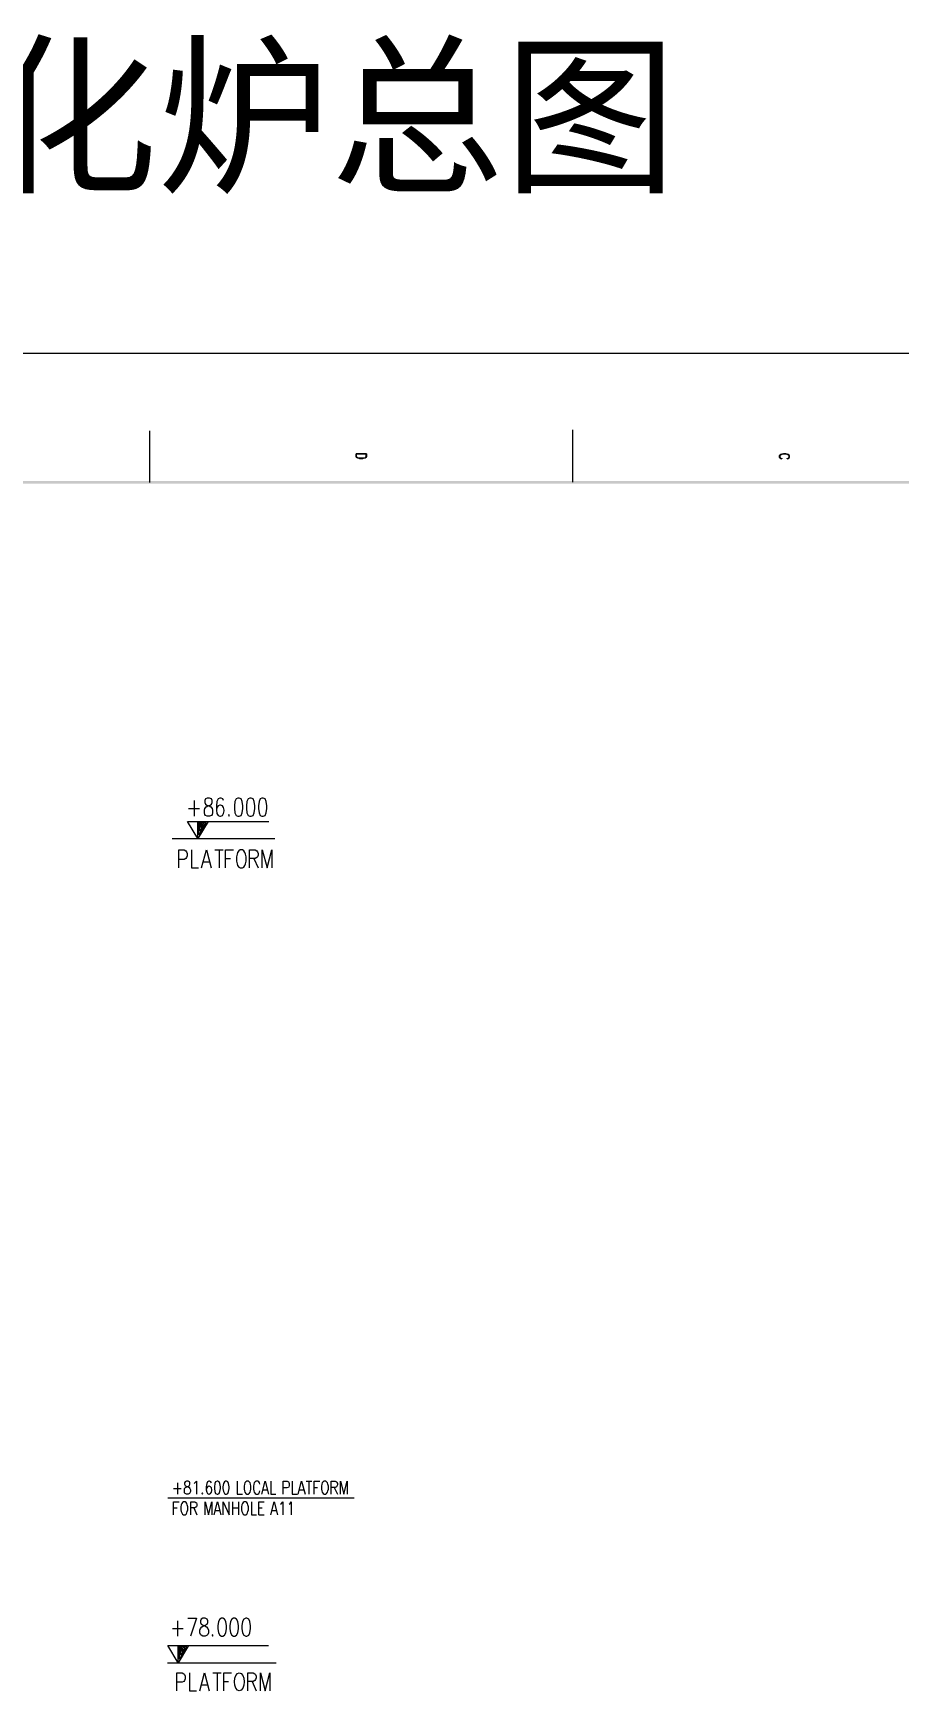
# Model space of a CAD drawing. Header units: millimetres. Extents: x 0 to 588, y 0 to 874.
# Drawn here: x 335.1 to 452.5, y 649.4 to 874.3 of the extents above; entities that cross this region are included whole.
import ezdxf

# ---------------------------------------------------------------- set-up
doc = ezdxf.new("R2010")
doc.units = ezdxf.units.MM
doc.layers.get('0').update_dxf_attribs({"lineweight": 18})
doc.layers.add('尺寸线层', color=3, linetype='Continuous', lineweight=18)
doc.styles.get("Standard").update_dxf_attribs({"font": 'txt.shx'})

msp = doc.modelspace()

# ---------------------------------------------------------------- hatches: boundary and pattern name
for points in [[(580.62, 813.16), (580.62, 813.5), (6.99, 813.16)], [(580.62, 813.5), (6.99, 813.16), (6.99, 813.5)]]:
    msp.add_hatch(color=0).paths.add_polyline_path(points, flags=0)

# ---------------------------------------------------------------- linework, layer by layer
at = {"color": 0, "lineweight": 0}
for points in [[(587.61, 830.79), (0, 830.79)], [(350.94, 813.33), (350.94, 820.31)], [(408.31, 813.35), (408.31, 820.44)], [(380.32, 817.18), (378.93, 817.18)], [(380.32, 817.18), (380.32, 816.86), (380.26, 816.72), (380.13, 816.63), (380.01, 816.59), (379.79, 816.52), (379.45, 816.52), (379.26, 816.59), (379.14, 816.63), (378.99, 816.72), (378.93, 816.86), (378.93, 817.18)], [(380.26, 817.14), (378.99, 817.14)], [(380.26, 817.14), (380.26, 816.86), (380.2, 816.72), (380.13, 816.67), (380.01, 816.63), (379.79, 816.59), (379.45, 816.59), (379.26, 816.63), (379.14, 816.67), (379.07, 816.72), (378.99, 816.86), (378.99, 817.14)], [(437.37, 816.5), (437.49, 816.57), (437.62, 816.65), (437.68, 816.76), (437.68, 816.93), (437.62, 817.03), (437.49, 817.12), (437.37, 817.16), (437.16, 817.22), (436.84, 817.22), (436.63, 817.16), (436.5, 817.12), (436.37, 817.03), (436.29, 816.93), (436.29, 816.76), (436.37, 816.65), (436.5, 816.57), (436.63, 816.5)], [(437.37, 816.5), (437.37, 816.57), (437.49, 816.61), (437.56, 816.65), (437.62, 816.76), (437.62, 816.93), (437.56, 817.03), (437.37, 817.12), (437.16, 817.16), (436.84, 817.16), (436.63, 817.12), (436.44, 817.03), (436.37, 816.93), (436.37, 816.76), (436.44, 816.65), (436.5, 816.61), (436.63, 816.57), (436.63, 816.5)], [(356.21, 769.09), (357.7, 769.09)], [(356.95, 770.15), (356.95, 768.05)], [(360.96, 770.15), (360.87, 770.38), (360.62, 770.49), (360.47, 770.49), (360.21, 770.38), (360.05, 770.02), (359.98, 769.45), (359.98, 768.86), (360.05, 768.39), (360.21, 768.16), (360.47, 768.05), (360.55, 768.05), (360.79, 768.16), (360.96, 768.39), (361.04, 768.75), (361.04, 768.86), (360.96, 769.22), (360.79, 769.45), (360.55, 769.56), (360.47, 769.56), (360.21, 769.45), (360.05, 769.22), (359.98, 768.86)], [(358.86, 767.33), (357.46, 765.01), (356.07, 767.33), (357.46, 767.33)], [(357.46, 767.33), (367.07, 767.33)], [(357.46, 765.01), (357.46, 767.29), (358.61, 767.19), (357.61, 765.51), (357.61, 767.19), (358.37, 767.06), (357.74, 766.02), (357.74, 767.06), (358.12, 766.91), (357.89, 766.51), (357.89, 766.91), (357.97, 766.85)], [(361.67, 768.29), (361.61, 768.16), (361.67, 768.05), (361.76, 768.16)], [(353.97, 765.01), (367.92, 765.01)], [(354.88, 761.03), (354.88, 763.46), (355.6, 763.46), (355.85, 763.35), (355.94, 763.23), (356.02, 762.99), (356.02, 762.66), (355.94, 762.42), (355.85, 762.3), (355.6, 762.19), (354.88, 762.19)], [(356.59, 763.46), (356.59, 761.03), (357.57, 761.03)], [(357.97, 761.03), (358.63, 763.46), (359.28, 761.03)], [(359.77, 763.46), (360.91, 763.46)], [(360.34, 763.46), (360.34, 761.03)], [(361.23, 761.03), (361.23, 763.46), (362.29, 763.46)], [(364.49, 761.03), (364.49, 763.46), (365.23, 763.46), (365.46, 763.35), (365.55, 763.23), (365.63, 762.99), (365.63, 762.76), (365.55, 762.53), (365.46, 762.42), (365.23, 762.3), (364.49, 762.3)], [(366.2, 761.03), (366.2, 763.46), (366.86, 761.03), (367.52, 763.46), (367.52, 761.03)], [(358.22, 761.83), (359.03, 761.83)], [(361.23, 762.3), (361.89, 762.3)], [(365.06, 762.3), (365.63, 761.03)], [(354.71, 677.59), (354.71, 676.08)], [(356.98, 677.5), (357.08, 677.59), (357.27, 677.84), (357.27, 676.08)], [(359.3, 677.59), (359.24, 677.76), (359.07, 677.84), (358.94, 677.84), (358.77, 677.76), (358.67, 677.5), (358.61, 677.08), (358.61, 676.68), (358.67, 676.34), (358.77, 676.17), (358.94, 676.08), (359.01, 676.08), (359.18, 676.17), (359.3, 676.34), (359.37, 676.59), (359.37, 676.68), (359.3, 676.91), (359.18, 677.08), (359.01, 677.16), (358.94, 677.16), (358.77, 677.08), (358.67, 676.91), (358.61, 676.68)], [(362.8, 677.84), (362.8, 676.08), (363.5, 676.08)], [(365.89, 677.42), (365.82, 677.59), (365.72, 677.76), (365.59, 677.84), (365.36, 677.84), (365.25, 677.76), (365.12, 677.59), (365.08, 677.42), (365.02, 677.16), (365.02, 676.76), (365.08, 676.51), (365.12, 676.34), (365.25, 676.17), (365.36, 676.08), (365.59, 676.08), (365.72, 676.17), (365.82, 676.34), (365.89, 676.51)], [(366.12, 676.08), (366.59, 677.84), (367.05, 676.08)], [(367.35, 677.84), (367.35, 676.08), (368.05, 676.08)], [(369.04, 676.08), (369.04, 677.84), (369.57, 677.84), (369.74, 677.76), (369.8, 677.67), (369.85, 677.5), (369.85, 677.25), (369.8, 677.08), (369.74, 676.99), (369.57, 676.91), (369.04, 676.91)], [(370.27, 677.84), (370.27, 676.08), (370.97, 676.08)], [(371.07, 676.08), (371.54, 677.84), (372, 676.08)], [(372.13, 677.84), (372.94, 677.84)], [(372.53, 677.84), (372.53, 676.08)], [(373.23, 676.08), (373.23, 677.84), (373.99, 677.84)], [(373.23, 676.99), (373.7, 676.99)], [(375.56, 676.08), (375.56, 677.84), (376.09, 677.84), (376.26, 677.76), (376.32, 677.67), (376.39, 677.5), (376.39, 677.33), (376.32, 677.16), (376.26, 677.08), (376.09, 676.99), (375.56, 676.99)], [(375.96, 676.99), (376.39, 676.08)], [(376.79, 676.08), (376.79, 677.84), (377.25, 676.08), (377.72, 677.84), (377.72, 676.08)], [(353.42, 675.56), (378.67, 675.56)], [(354.18, 676.85), (355.22, 676.85)], [(354.18, 673.29), (354.18, 675.05), (354.94, 675.05)], [(356.51, 673.29), (356.51, 675.05), (357.04, 675.05), (357.21, 674.96), (357.27, 674.88), (357.31, 674.71), (357.31, 674.54), (357.27, 674.37), (357.21, 674.29), (357.04, 674.2), (356.51, 674.2)], [(358.44, 673.29), (358.44, 675.05), (358.9, 673.29), (359.37, 675.05), (359.37, 673.29)], [(359.66, 673.29), (360.13, 675.05), (360.6, 673.29)], [(360.89, 673.29), (360.89, 675.05), (361.7, 673.29), (361.7, 675.05)], [(362.16, 675.05), (362.16, 673.29)], [(362.99, 675.05), (362.99, 673.29)], [(364.72, 675.05), (364.72, 673.29), (365.42, 673.29)], [(365.72, 673.29), (365.72, 675.05), (366.48, 675.05)], [(366.29, 676.68), (366.88, 676.68)], [(367.35, 673.29), (367.81, 675.05), (368.28, 673.29)], [(368.68, 674.71), (368.81, 674.79), (368.98, 675.05), (368.98, 673.29)], [(369.85, 674.71), (369.97, 674.79), (370.14, 675.05), (370.14, 673.29)], [(371.26, 676.68), (371.83, 676.68)], [(354.18, 674.2), (354.65, 674.2)], [(356.91, 674.2), (357.31, 673.29)], [(359.83, 673.88), (360.43, 673.88)], [(362.16, 674.2), (362.99, 674.2)], [(365.72, 674.2), (366.18, 674.2)], [(365.72, 673.29), (366.48, 673.29)], [(367.52, 673.88), (368.11, 673.88)], [(354.73, 658.9), (354.73, 656.8)], [(356.13, 659.26), (357.27, 659.26), (356.45, 656.8)], [(354.01, 657.86), (355.47, 657.86)], [(359.47, 657.03), (359.39, 656.93), (359.47, 656.8), (359.56, 656.93)], [(356.21, 655.53), (354.82, 653.2), (353.42, 655.53), (354.82, 655.53)], [(354.82, 655.53), (367.03, 655.53)], [(354.82, 653.2), (354.82, 655.51), (355.98, 655.4), (354.96, 653.71), (354.96, 655.4), (355.73, 655.26), (355.11, 654.22), (355.11, 655.26), (355.47, 655.11), (355.24, 654.73), (355.24, 655.11), (355.35, 655.04)], [(353.36, 653.2), (368.07, 653.2)], [(354.61, 649.39), (354.61, 651.85), (355.35, 651.85), (355.58, 651.72), (355.66, 651.62), (355.75, 651.38), (355.75, 651.02), (355.66, 650.79), (355.58, 650.68), (355.35, 650.56), (354.61, 650.56)], [(356.32, 651.85), (356.32, 649.39), (357.29, 649.39)], [(357.72, 649.39), (358.35, 651.85), (359.01, 649.39)], [(357.95, 650.22), (358.77, 650.22)], [(359.49, 651.85), (360.64, 651.85)], [(360.07, 651.85), (360.07, 649.39)], [(360.98, 649.39), (360.98, 651.85), (362.03, 651.85)], [(360.98, 650.68), (361.61, 650.68)], [(364.24, 649.39), (364.24, 651.85), (364.96, 651.85), (365.21, 651.72), (365.29, 651.62), (365.38, 651.38), (365.38, 651.15), (365.29, 650.92), (365.21, 650.79), (364.96, 650.68), (364.24, 650.68)], [(364.81, 650.68), (365.38, 649.39)], [(365.95, 649.39), (365.95, 651.85), (366.59, 649.39), (367.24, 651.85), (367.24, 649.39)]]:
    msp.add_lwpolyline(points, dxfattribs=at)
for points in [[(358.75, 770.49), (358.5, 770.38), (358.42, 770.15), (358.42, 769.92), (358.5, 769.68), (358.67, 769.56), (358.99, 769.45), (359.24, 769.32), (359.41, 769.09), (359.47, 768.86), (359.47, 768.52), (359.41, 768.29), (359.33, 768.16), (359.07, 768.05), (358.75, 768.05), (358.5, 768.16), (358.42, 768.29), (358.35, 768.52), (358.35, 768.86), (358.42, 769.09), (358.58, 769.32), (358.84, 769.45), (359.16, 769.56), (359.33, 769.68), (359.41, 769.92), (359.41, 770.15), (359.33, 770.38), (359.07, 770.49)], [(362.9, 770.49), (362.67, 770.38), (362.5, 770.02), (362.42, 769.45), (362.42, 769.09), (362.5, 768.52), (362.67, 768.16), (362.9, 768.05), (363.07, 768.05), (363.33, 768.16), (363.47, 768.52), (363.56, 769.09), (363.56, 769.45), (363.47, 770.02), (363.33, 770.38), (363.07, 770.49)], [(364.53, 770.49), (364.3, 770.38), (364.13, 770.02), (364.05, 769.45), (364.05, 769.09), (364.13, 768.52), (364.3, 768.16), (364.53, 768.05), (364.7, 768.05), (364.96, 768.16), (365.1, 768.52), (365.19, 769.09), (365.19, 769.45), (365.1, 770.02), (364.96, 770.38), (364.7, 770.49)], [(366.16, 770.49), (365.93, 770.38), (365.76, 770.02), (365.68, 769.45), (365.68, 769.09), (365.76, 768.52), (365.93, 768.16), (366.16, 768.05), (366.33, 768.05), (366.59, 768.16), (366.73, 768.52), (366.82, 769.09), (366.82, 769.45), (366.73, 770.02), (366.59, 770.38), (366.33, 770.49)], [(363.2, 763.46), (363.03, 763.35), (362.86, 763.12), (362.78, 762.89), (362.71, 762.53), (362.71, 761.96), (362.78, 761.6), (362.86, 761.36), (363.03, 761.13), (363.2, 761.03), (363.52, 761.03), (363.69, 761.13), (363.83, 761.36), (363.92, 761.6), (364, 761.96), (364, 762.53), (363.92, 762.89), (363.83, 763.12), (363.69, 763.35), (363.52, 763.46)], [(355.92, 677.84), (355.75, 677.76), (355.68, 677.59), (355.68, 677.42), (355.75, 677.25), (355.88, 677.16), (356.11, 677.08), (356.28, 676.99), (356.38, 676.85), (356.45, 676.68), (356.45, 676.42), (356.38, 676.25), (356.34, 676.17), (356.15, 676.08), (355.92, 676.08), (355.75, 676.17), (355.68, 676.25), (355.64, 676.42), (355.64, 676.68), (355.68, 676.85), (355.81, 676.99), (355.98, 677.08), (356.21, 677.16), (356.34, 677.25), (356.38, 677.42), (356.38, 677.59), (356.34, 677.76), (356.15, 677.84)], [(360.07, 677.84), (359.88, 677.76), (359.77, 677.5), (359.71, 677.08), (359.71, 676.85), (359.77, 676.42), (359.88, 676.17), (360.07, 676.08), (360.17, 676.08), (360.34, 676.17), (360.47, 676.42), (360.53, 676.85), (360.53, 677.08), (360.47, 677.5), (360.34, 677.76), (360.17, 677.84)], [(361.23, 677.84), (361.06, 677.76), (360.93, 677.5), (360.87, 677.08), (360.87, 676.85), (360.93, 676.42), (361.06, 676.17), (361.23, 676.08), (361.34, 676.08), (361.53, 676.17), (361.63, 676.42), (361.7, 676.85), (361.7, 677.08), (361.63, 677.5), (361.53, 677.76), (361.34, 677.84)], [(364.09, 677.84), (363.96, 677.76), (363.86, 677.59), (363.79, 677.42), (363.73, 677.16), (363.73, 676.76), (363.79, 676.51), (363.86, 676.34), (363.96, 676.17), (364.09, 676.08), (364.32, 676.08), (364.43, 676.17), (364.55, 676.34), (364.62, 676.51), (364.66, 676.76), (364.66, 677.16), (364.62, 677.42), (364.55, 677.59), (364.43, 677.76), (364.32, 677.84)], [(374.57, 677.84), (374.46, 677.76), (374.33, 677.59), (374.29, 677.42), (374.23, 677.16), (374.23, 676.76), (374.29, 676.51), (374.33, 676.34), (374.46, 676.17), (374.57, 676.08), (374.8, 676.08), (374.93, 676.17), (375.03, 676.34), (375.09, 676.51), (375.16, 676.76), (375.16, 677.16), (375.09, 677.42), (375.03, 677.59), (374.93, 677.76), (374.8, 677.84)], [(355.52, 675.05), (355.41, 674.96), (355.28, 674.79), (355.22, 674.62), (355.18, 674.37), (355.18, 673.97), (355.22, 673.71), (355.28, 673.54), (355.41, 673.37), (355.52, 673.29), (355.75, 673.29), (355.88, 673.37), (355.98, 673.54), (356.04, 673.71), (356.11, 673.97), (356.11, 674.37), (356.04, 674.62), (355.98, 674.79), (355.88, 674.96), (355.75, 675.05)], [(358.08, 676.25), (358.01, 676.17), (358.08, 676.08), (358.14, 676.17)], [(363.73, 675.05), (363.62, 674.96), (363.5, 674.79), (363.45, 674.62), (363.39, 674.37), (363.39, 673.97), (363.45, 673.71), (363.5, 673.54), (363.62, 673.37), (363.73, 673.29), (363.96, 673.29), (364.09, 673.37), (364.19, 673.54), (364.26, 673.71), (364.32, 673.97), (364.32, 674.37), (364.26, 674.62), (364.19, 674.79), (364.09, 674.96), (363.96, 675.05)], [(358.16, 659.26), (357.93, 659.13), (357.84, 658.9), (357.84, 658.66), (357.93, 658.43), (358.08, 658.33), (358.42, 658.2), (358.65, 658.09), (358.82, 657.86), (358.9, 657.63), (358.9, 657.27), (358.82, 657.03), (358.73, 656.93), (358.48, 656.8), (358.16, 656.8), (357.93, 656.93), (357.84, 657.03), (357.76, 657.27), (357.76, 657.63), (357.84, 657.86), (357.99, 658.09), (358.25, 658.2), (358.56, 658.33), (358.73, 658.43), (358.82, 658.66), (358.82, 658.9), (358.73, 659.13), (358.48, 659.26)], [(360.68, 659.26), (360.45, 659.13), (360.28, 658.79), (360.19, 658.2), (360.19, 657.86), (360.28, 657.27), (360.45, 656.93), (360.68, 656.8), (360.85, 656.8), (361.1, 656.93), (361.25, 657.27), (361.34, 657.86), (361.34, 658.2), (361.25, 658.79), (361.1, 659.13), (360.85, 659.26)], [(362.31, 659.26), (362.08, 659.13), (361.91, 658.79), (361.82, 658.2), (361.82, 657.86), (361.91, 657.27), (362.08, 656.93), (362.31, 656.8), (362.48, 656.8), (362.73, 656.93), (362.88, 657.27), (362.97, 657.86), (362.97, 658.2), (362.88, 658.79), (362.73, 659.13), (362.48, 659.26)], [(363.96, 659.26), (363.71, 659.13), (363.54, 658.79), (363.45, 658.2), (363.45, 657.86), (363.54, 657.27), (363.71, 656.93), (363.96, 656.8), (364.11, 656.8), (364.36, 656.93), (364.51, 657.27), (364.6, 657.86), (364.6, 658.2), (364.51, 658.79), (364.36, 659.13), (364.11, 659.26)]]:
    msp.add_lwpolyline(points, close=True, dxfattribs=at)
msp.add_ellipse((363.09, 650.62), major_axis=(0, 1.23), ratio=0.534406, dxfattribs=at)

# ---------------------------------------------------------------- texts
at = {"layer": '尺寸线层', "insert": (152.52, 871.62), "char_height": 17.2125, "width": 475.6466, "attachment_point": 1}
msp.add_mtext('{\\fkaiti|b0|i0|c0|p0;\\C1;912立方水蒸气气化炉总图}', dxfattribs=at)

doc.saveas('drawing.dxf')
